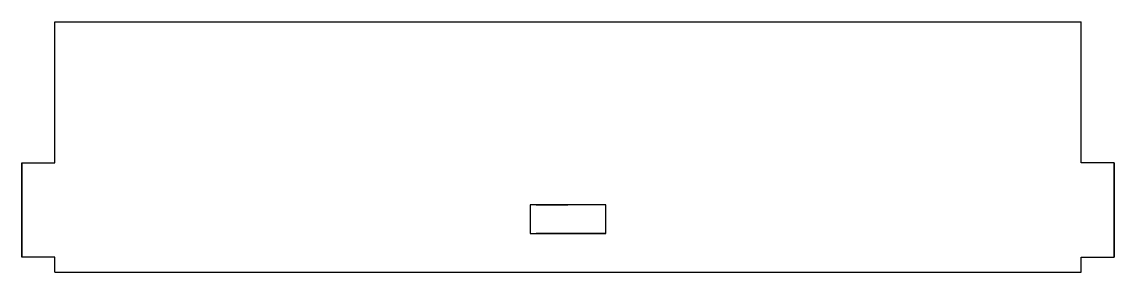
# Model space of a CAD drawing. Header units: millimetres. Extents: x 0 to 116, y 3 to 30.
import ezdxf

# ---------------------------------------------------------------- set-up
doc = ezdxf.new("R2010")
doc.units = ezdxf.units.MM
doc.layers.get('0').update_dxf_attribs({"linetype": 'CONTINUOUS'})

msp = doc.modelspace()

# ---------------------------------------------------------------- linework, layer by layer
for p, q in [((3.5, 15), (3.5, 30)), ((3.5, 30), (112.7, 30)), ((112.7, 15), (112.7, 30)), ((0, 15), (0, 5)), ((0, 5), (0, 15)), ((0, 5), (0, 15)), ((0, 15), (3.5, 15)), ((116.2, 15), (112.7, 15)), ((116.2, 15), (116.2, 5)), ((116.2, 5), (116.2, 15)), ((54.7, 10.55), (58.1, 10.55)), ((54.07, 7.49), (58.1, 7.49)), ((58.1, 7.49), (54.7, 7.49)), ((62.13, 7.49), (58.1, 7.49)), ((3.5, 5), (0, 5)), ((3.5, 5), (0, 5)), ((3.5, 3.4), (3.5, 5)), ((112.7, 3.4), (112.7, 5)), ((112.7, 5), (116.2, 5)), ((112.7, 5), (116.2, 5)), ((3.5, 3.4), (112.7, 3.4))]:
    msp.add_line(p, q)
msp.add_lwpolyline([(54.07, 7.49), (58.1, 7.49), (62.13, 7.49), (62.13, 10.55), (58.1, 10.55), (54.07, 10.55)], close=True)

doc.saveas('drawing.dxf')
